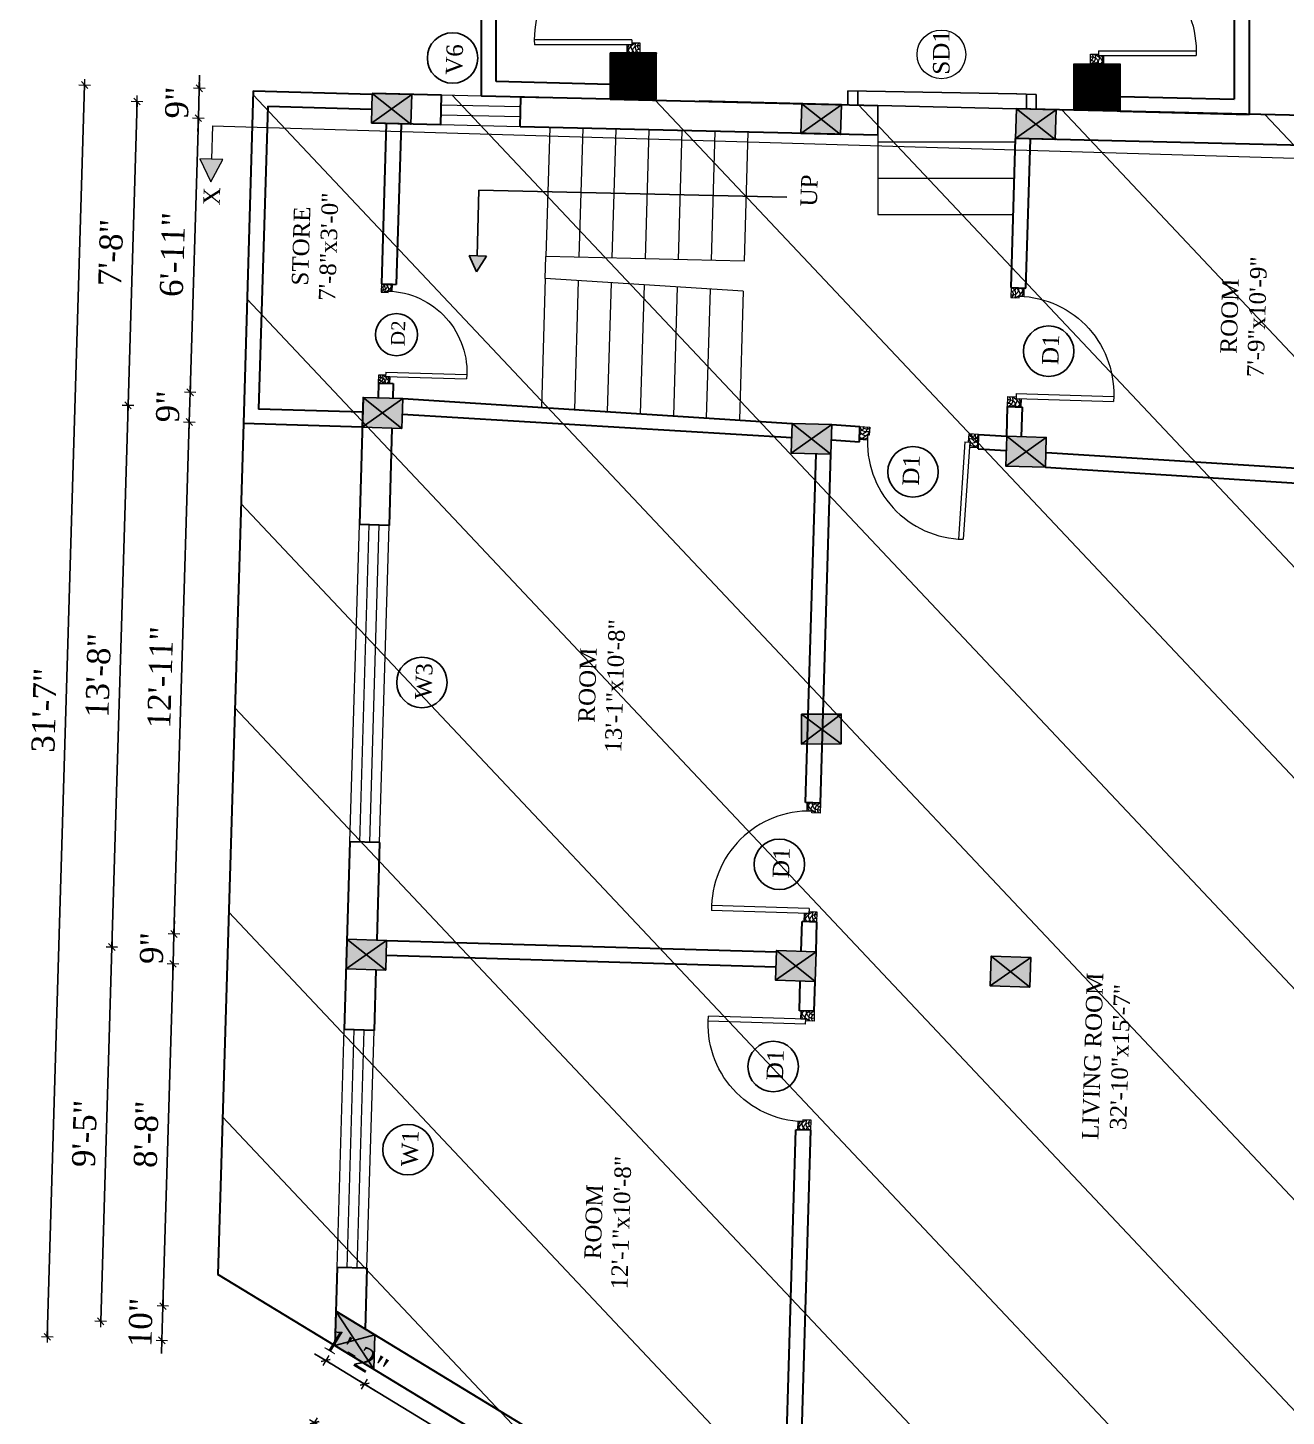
# Model space of a CAD drawing. Header units: inches. Extents: x 4069 to 291496, y -47643 to 12535.
# Drawn here: x 136842.3 to 137223.1, y -18875.2 to -18455 of the extents above; entities that cross this region are included whole.
import ezdxf

# ---------------------------------------------------------------- set-up
doc = ezdxf.new("R2010")
doc.units = ezdxf.units.IN
doc.header["$LTSCALE"] = 5
doc.header["$MEASUREMENT"] = 0
for name, color, linetype, lineweight in [('A-WALL', 7, 'Continuous', 9), ('Dimension', 7, 'Continuous', 18), ('DOOR', 62, 'Continuous', 0), ('Dw', 2, 'Continuous', 18), ('tefriş', 30, 'Continuous', 9)]:
    doc.layers.add(name, color=color, linetype=linetype, lineweight=lineweight)
doc.layers.add('dim line', color=7, linetype='Continuous', lineweight=15, true_color=0xfab2b2)
doc.layers.add('TEXT', color=6, linetype='Continuous')
doc.layers.add('WALL', color=7, linetype='Continuous')
doc.styles.add('ordinary', font='times.ttf')
doc.dimstyles.new('Copy of 96', dxfattribs={"dimtxt": 7, "dimasz": 4, "dimexe": 0.5, "dimexo": 0.5, "dimgap": 3, "dimtad": 1, "dimdec": 1, "dimzin": 11, "dimdsep": 46, "dimlunit": 4, "dimtxsty": 'ordinary', "dimblk": 'OBLIQUE', "dimcen": 0.09, "dimse1": 1, "dimse2": 1, "dimclrt": 6, "dimazin": 0, "dimtfac": 1, "dimtdec": 1, "dimtix": 1, "dimtmove": 2, "dimatfit": 3, "dimldrblk": 'leader', "dimfxl": 0.5, "dimfxlon": 1, "dimtolj": 1, "dimtzin": 0, "dimarcsym": 0})

# ---------------------------------------------------------------- blocks, each defined once
blk = doc.blocks.new('C1a')
at = {"color": 1, "ltscale": 5}
for p, q in [((18657.75, 4625.76), (18648.75, 4625.76)), ((18648.75, 4625.76), (18648.82, 4613.76)), ((18657.82, 4613.76), (18657.75, 4625.76)), ((18648.82, 4613.76), (18657.82, 4613.76))]:
    blk.add_line(p, q, dxfattribs=at)
blk = doc.blocks.new('c2a')
at = {"color": 1, "ltscale": 5}
for p, q in [((18091.63, 4625.76), (18084.82, 4613.76)), ((18101.98, 4625.76), (18091.63, 4625.76)), ((18095.17, 4613.76), (18101.98, 4625.76)), ((18084.82, 4613.76), (18095.17, 4613.76))]:
    blk.add_line(p, q, dxfattribs=at)
blk = doc.blocks.new('A$C27B36B59')
at = {"layer": 'DOOR'}
for p, q in [((0, 4), (0, 0)), ((2.5, 4), (0, 4)), ((0, 0), (3, 0)), ((2.5, 2.5), (2.5, 4)), ((3, 2.5), (2.5, 2.5)), ((3, 0), (3, 2.5))]:
    blk.add_line(p, q, dxfattribs=at)
for centre, radius, start, end in [((-1.4, -0.54), 4.75, 22.1411, 72.838), ((1.34, 2.09), 1.64, 45.138, 144.8948), ((2.21, 0.3), 2.49, 83.3149, 152.658), ((0.13, 0.37), 2.05, 349.4875, 93.6805), ((1.96, -0.47), 2.01, 58.7447, 166.495), ((-0.06, 0.32), 1.13, 343.542, 86.947), ((2.08, -0.4), 1.17, 38.2816, 160.1519)]:
    blk.add_arc(centre, radius, start, end, dxfattribs=at)
blk = doc.blocks.new('D2')
at = {"layer": 'DOOR'}
for p, q in [((74473.95, 24047.59), (74473.95, 24018.09)), ((74473.95, 24047.59), (74475.45, 24047.59)), ((74475.45, 24047.59), (74475.45, 24018.13))]:
    blk.add_line(p, q, dxfattribs=at)
blk.add_arc((74473.95, 24047.59), 29.5, 180, 272.9146, dxfattribs=at)
at = {"layer": 'DOOR', "xscale": -1, "rotation": 180}
blk.add_blockref('A$C27B36B59', (74441.95, 24050.09), dxfattribs=at)
at = {"layer": 'DOOR', "rotation": 180}
blk.add_blockref('A$C27B36B59', (74477.95, 24050.09), dxfattribs=at)
blk = doc.blocks.new('x-x')
at = {"ltscale": 5}
for points in [[(11364.03, -701.52), (11364.03, -694.51), (11357.15, -698.09)], [(11364.03, -1135.52), (11364.03, -1128.51), (11357.15, -1132.09)]]:
    blk.add_hatch(color=256, dxfattribs=at).paths.add_polyline_path(points)
for p, q in [((11364.03, -694.51), (11357.15, -698.09)), ((11364.03, -701.52), (11364.03, -694.51)), ((11357.15, -698.09), (11364.03, -701.52)), ((11374.13, -698.09), (11364.03, -698.09)), ((11374.13, -698.09), (11374.13, -1132.09)), ((11364.03, -1128.51), (11357.15, -1132.09)), ((11364.03, -1135.52), (11364.03, -1128.51)), ((11357.15, -1132.09), (11364.03, -1135.52)), ((11374.13, -1132.09), (11364.03, -1132.09))]:
    blk.add_line(p, q, dxfattribs=at)
at = {"layer": 'A-WALL', "color": 1, "ltscale": 5}
blk.add_line((11374.13, -1120.09), (11374.13, -1132.09), dxfattribs=at)
at = {"layer": 'TEXT', "style": 'ordinary'}
for p in [(11350.08, -700.97), (11350.08, -1134.1)]:
    blk.add_text('X', height=5, dxfattribs=at).set_placement(p)
blk = doc.blocks.new('oblique')
at = {"color": 0, "lineweight": -2}
blk.add_line((0.25, 0.25), (-0.25, -0.25), dxfattribs=at)
at = {"layer": 'dim line', "lineweight": 9}
for p, q in [((-0.4375, 0), (0.4375, 0)), ((0, 0.4375), (0, -0.4375))]:
    blk.add_line(p, q, dxfattribs=at)
blk = doc.blocks.new('*D3898')
at = {"layer": 'A-WALL', "color": 0, "lineweight": -2, "ltscale": 50, "transparency": 16777216}
blk.add_line((137124.07, -18974.81), (136944.25, -18865.48), dxfattribs=at)
at = {"layer": 'Defpoints', "color": 0, "ltscale": 50, "transparency": 16777216}
for p in [(136947.02, -18860.92), (136944.25, -18865.48), (137126.84, -18970.24)]:
    blk.add_point(p, dxfattribs=at)
at = {"layer": 'A-WALL', "color": 0, "lineweight": -2, "ltscale": 50, "transparency": 16777216, "xscale": 4, "yscale": 4, "zscale": 4}
for p, rotation in [((136944.25, -18865.48), 148.7014709249005), ((137124.07, -18974.81), 328.7014709249005)]:
    blk.add_blockref('oblique', p, dxfattribs=dict(at, rotation=rotation))
at = {"layer": 'A-WALL', "color": 6, "ltscale": 50, "transparency": 16777216, "insert": (137037.57, -18914.53), "char_height": 7, "attachment_point": 5, "rotation": 328.7015, "style": 'ordinary'}
blk.add_mtext('\\A1;17\'-6"', dxfattribs=at)
blk = doc.blocks.new('_OBLIQUE')
at = {"color": 0, "linetype": 'ByBlock'}
blk.add_line((-0.5, -0.5), (0.5, 0.5), dxfattribs=at)
blk = doc.blocks.new('leader')
at = {"layer": 'Dimension'}
for p, q in [((0, -4.33), (0, 4.33)), ((-4.42, 0), (4.42, 0))]:
    blk.add_line(p, q, dxfattribs=at)
blk = doc.blocks.new('*D3899')
at = {"layer": 'A-WALL', "color": 0, "lineweight": -2, "ltscale": 50, "transparency": 16777216}
for p, q in [((136932.46, -18858.31), (136929.04, -18856.24)), ((136944.25, -18865.48), (136932.46, -18858.31)), ((136944.25, -18865.48), (136947.67, -18867.56))]:
    blk.add_line(p, q, dxfattribs=at)
at = {"layer": 'Defpoints', "color": 0, "ltscale": 50, "transparency": 16777216}
for p in [(136935.23, -18853.75), (136932.46, -18858.31), (136947.02, -18860.92)]:
    blk.add_point(p, dxfattribs=at)
at = {"layer": 'A-WALL', "color": 0, "lineweight": -2, "ltscale": 50, "transparency": 16777216, "xscale": 4, "yscale": 4, "zscale": 4}
for p, rotation in [((136932.46, -18858.31), 328.7014709249005), ((136944.25, -18865.48), 148.7014709249005)]:
    blk.add_blockref('oblique', p, dxfattribs=dict(at, rotation=rotation))
at = {"layer": 'A-WALL', "color": 6, "ltscale": 50, "transparency": 16777216, "insert": (136941.73, -18856.34), "char_height": 7, "attachment_point": 5, "rotation": 328.7015, "style": 'ordinary'}
blk.add_mtext('\\A1;1\'-2"', dxfattribs=at)
blk = doc.blocks.new('*D3900')
at = {"layer": 'A-WALL', "color": 0, "lineweight": -2, "ltscale": 50, "transparency": 16777216}
blk.add_line((136929.1, -18877.12), (137120.71, -18993.61), dxfattribs=at)
at = {"layer": 'Defpoints', "color": 0, "ltscale": 50, "transparency": 16777216}
for p in [(136941.13, -18857.33), (137132.74, -18973.83), (137120.71, -18993.61)]:
    blk.add_point(p, dxfattribs=at)
at = {"layer": 'A-WALL', "color": 0, "lineweight": -2, "ltscale": 50, "transparency": 16777216, "xscale": 4, "yscale": 4, "zscale": 4}
for p, rotation in [((136929.1, -18877.12), 148.7014709223947), ((137120.71, -18993.61), 328.7014709223947)]:
    blk.add_blockref('oblique', p, dxfattribs=dict(at, rotation=rotation))
at = {"layer": 'A-WALL', "color": 6, "ltscale": 50, "transparency": 16777216, "insert": (137028.31, -18929.76), "char_height": 7, "attachment_point": 5, "rotation": 328.7015, "style": 'ordinary'}
blk.add_mtext('\\A1;18\'-8"', dxfattribs=at)
blk = doc.blocks.new('*D3902')
at = {"layer": 'A-WALL', "color": 0, "lineweight": -2, "ltscale": 50, "transparency": 16777216}
blk.add_line((137246.82, -19089.45), (136914.7, -18887.52), dxfattribs=at)
at = {"layer": 'Defpoints', "color": 0, "ltscale": 50, "transparency": 16777216}
for p in [(136935.23, -18853.75), (136914.7, -18887.52), (137267.35, -19055.67)]:
    blk.add_point(p, dxfattribs=at)
at = {"layer": 'A-WALL', "color": 0, "lineweight": -2, "ltscale": 50, "transparency": 16777216, "xscale": 4, "yscale": 4, "zscale": 4}
for p, rotation in [((136914.7, -18887.52), 148.7014709224015), ((137246.82, -19089.45), 328.7014709224015)]:
    blk.add_blockref('oblique', p, dxfattribs=dict(at, rotation=rotation))
at = {"layer": 'A-WALL', "color": 6, "ltscale": 50, "transparency": 16777216, "insert": (137084.17, -18982.88), "char_height": 7, "attachment_point": 5, "rotation": 328.7015, "style": 'ordinary'}
blk.add_mtext('\\A1;32\'-5"', dxfattribs=at)
blk = doc.blocks.new('*D3903')
at = {"layer": 'A-WALL', "color": 0, "lineweight": -2, "ltscale": 50, "transparency": 16777216}
for p, q in [((136883.19, -18841.84), (136883.31, -18837.84)), ((136882.88, -18852.19), (136883.19, -18841.84)), ((136882.88, -18852.19), (136882.76, -18856.18))]:
    blk.add_line(p, q, dxfattribs=at)
at = {"layer": 'Defpoints', "color": 0, "ltscale": 50, "transparency": 16777216}
for p in [(136883.19, -18841.84), (136935.54, -18843.4), (136935.23, -18853.75)]:
    blk.add_point(p, dxfattribs=at)
at = {"layer": 'A-WALL', "color": 0, "lineweight": -2, "ltscale": 50, "transparency": 16777216, "xscale": 4, "yscale": 4, "zscale": 4}
for p, rotation in [((136883.19, -18841.84), 268.2899854281703), ((136882.88, -18852.19), 88.28998542817033)]:
    blk.add_blockref('oblique', p, dxfattribs=dict(at, rotation=rotation))
at = {"layer": 'A-WALL', "color": 6, "ltscale": 50, "transparency": 16777216, "insert": (136876.48, -18846.82), "char_height": 7, "attachment_point": 5, "rotation": 88.29, "style": 'ordinary'}
blk.add_mtext('\\A1;10"', dxfattribs=at)
blk = doc.blocks.new('*D3904')
at = {"layer": 'A-WALL', "color": 0, "lineweight": -2, "ltscale": 50, "transparency": 16777216}
blk.add_line((136883.19, -18841.84), (136886.28, -18738.24), dxfattribs=at)
at = {"layer": 'Defpoints', "color": 0, "ltscale": 50, "transparency": 16777216}
for p in [(136886.28, -18738.24), (136938.63, -18739.8), (136935.54, -18843.4)]:
    blk.add_point(p, dxfattribs=at)
at = {"layer": 'A-WALL', "color": 0, "lineweight": -2, "ltscale": 50, "transparency": 16777216, "xscale": 4, "yscale": 4, "zscale": 4}
for p, rotation in [((136886.28, -18738.24), 88.28998542889863), ((136883.19, -18841.84), 268.2899854288986)]:
    blk.add_blockref('oblique', p, dxfattribs=dict(at, rotation=rotation))
at = {"layer": 'A-WALL', "color": 6, "ltscale": 50, "transparency": 16777216, "insert": (136878.18, -18789.84), "char_height": 7, "attachment_point": 5, "rotation": 88.29, "style": 'ordinary'}
blk.add_mtext('\\A1;8\'-8"', dxfattribs=at)
blk = doc.blocks.new('*D3905')
at = {"layer": 'A-WALL', "color": 0, "lineweight": -2, "ltscale": 50, "transparency": 16777216}
for p, q in [((136886.55, -18729.24), (136886.67, -18725.24)), ((136886.28, -18738.24), (136886.55, -18729.24)), ((136886.28, -18738.24), (136886.16, -18742.24))]:
    blk.add_line(p, q, dxfattribs=at)
at = {"layer": 'Defpoints', "color": 0, "ltscale": 50, "transparency": 16777216}
for p in [(136886.55, -18729.24), (136938.9, -18730.8), (136938.63, -18739.8)]:
    blk.add_point(p, dxfattribs=at)
at = {"layer": 'A-WALL', "color": 0, "lineweight": -2, "ltscale": 50, "transparency": 16777216, "xscale": 4, "yscale": 4, "zscale": 4}
for p, rotation in [((136886.55, -18729.24), 268.2899854288986), ((136886.28, -18738.24), 88.28998542889862)]:
    blk.add_blockref('oblique', p, dxfattribs=dict(at, rotation=rotation))
at = {"layer": 'A-WALL', "color": 6, "ltscale": 50, "transparency": 16777216, "insert": (136879.85, -18733.54), "char_height": 7, "attachment_point": 5, "rotation": 88.29, "style": 'ordinary'}
blk.add_mtext('\\A1;9"', dxfattribs=at)
blk = doc.blocks.new('*D3906')
at = {"layer": 'A-WALL', "color": 0, "lineweight": -2, "ltscale": 50, "transparency": 16777216}
blk.add_line((136886.55, -18729.24), (136891.18, -18574.31), dxfattribs=at)
at = {"layer": 'Defpoints', "color": 0, "ltscale": 50, "transparency": 16777216}
for p in [(136891.18, -18574.31), (136943.53, -18575.87), (136938.9, -18730.8)]:
    blk.add_point(p, dxfattribs=at)
at = {"layer": 'A-WALL', "color": 0, "lineweight": -2, "ltscale": 50, "transparency": 16777216, "xscale": 4, "yscale": 4, "zscale": 4}
for p, rotation in [((136891.18, -18574.31), 88.28998542889863), ((136886.55, -18729.24), 268.2899854288986)]:
    blk.add_blockref('oblique', p, dxfattribs=dict(at, rotation=rotation))
at = {"layer": 'A-WALL', "color": 6, "ltscale": 50, "transparency": 16777216, "insert": (136882.37, -18651.58), "char_height": 7, "attachment_point": 5, "rotation": 88.29, "style": 'ordinary'}
blk.add_mtext('\\A1;12\'-11"', dxfattribs=at)
blk = doc.blocks.new('*D3907')
at = {"layer": 'A-WALL', "color": 0, "lineweight": -2, "ltscale": 50, "transparency": 16777216}
for p, q in [((136891.45, -18565.31), (136891.57, -18561.32)), ((136891.18, -18574.31), (136891.45, -18565.31)), ((136891.18, -18574.31), (136891.06, -18578.31))]:
    blk.add_line(p, q, dxfattribs=at)
at = {"layer": 'Defpoints', "color": 0, "ltscale": 50, "transparency": 16777216}
for p in [(136891.45, -18565.31), (136943.8, -18566.88), (136943.53, -18575.87)]:
    blk.add_point(p, dxfattribs=at)
at = {"layer": 'A-WALL', "color": 0, "lineweight": -2, "ltscale": 50, "transparency": 16777216, "xscale": 4, "yscale": 4, "zscale": 4}
for p, rotation in [((136891.45, -18565.31), 268.2899854288986), ((136891.18, -18574.31), 88.28998542889862)]:
    blk.add_blockref('oblique', p, dxfattribs=dict(at, rotation=rotation))
at = {"layer": 'A-WALL', "color": 6, "ltscale": 50, "transparency": 16777216, "insert": (136884.74, -18569.62), "char_height": 7, "attachment_point": 5, "rotation": 88.29, "style": 'ordinary'}
blk.add_mtext('\\A1;9"', dxfattribs=at)
blk = doc.blocks.new('*D3908')
at = {"layer": 'A-WALL', "color": 0, "lineweight": -2, "ltscale": 50, "transparency": 16777216}
blk.add_line((136891.45, -18565.31), (136893.92, -18482.35), dxfattribs=at)
at = {"layer": 'Defpoints', "color": 0, "ltscale": 50, "transparency": 16777216}
for p in [(136893.92, -18482.35), (136946.27, -18483.91), (136943.8, -18566.88)]:
    blk.add_point(p, dxfattribs=at)
at = {"layer": 'A-WALL', "color": 0, "lineweight": -2, "ltscale": 50, "transparency": 16777216, "xscale": 4, "yscale": 4, "zscale": 4}
for p, rotation in [((136893.92, -18482.35), 88.28998542889863), ((136891.45, -18565.31), 268.2899854288986)]:
    blk.add_blockref('oblique', p, dxfattribs=dict(at, rotation=rotation))
at = {"layer": 'A-WALL', "color": 6, "ltscale": 50, "transparency": 16777216, "insert": (136886.13, -18523.64), "char_height": 7, "attachment_point": 5, "rotation": 88.29, "style": 'ordinary'}
blk.add_mtext('\\A1;6\'-11"', dxfattribs=at)
blk = doc.blocks.new('*D3909')
at = {"layer": 'A-WALL', "color": 0, "lineweight": -2, "ltscale": 50, "transparency": 16777216}
for p, q in [((136894.19, -18473.35), (136894.31, -18469.36)), ((136893.92, -18482.35), (136894.19, -18473.35)), ((136893.92, -18482.35), (136893.8, -18486.35))]:
    blk.add_line(p, q, dxfattribs=at)
at = {"layer": 'Defpoints', "color": 0, "ltscale": 50, "transparency": 16777216}
for p in [(136894.19, -18473.35), (136946.54, -18474.92), (136946.27, -18483.91)]:
    blk.add_point(p, dxfattribs=at)
at = {"layer": 'A-WALL', "color": 0, "lineweight": -2, "ltscale": 50, "transparency": 16777216, "xscale": 4, "yscale": 4, "zscale": 4}
for p, rotation in [((136894.19, -18473.35), 268.2899854288986), ((136893.92, -18482.35), 88.28998542889862)]:
    blk.add_blockref('oblique', p, dxfattribs=dict(at, rotation=rotation))
at = {"layer": 'A-WALL', "color": 6, "ltscale": 50, "transparency": 16777216, "insert": (136887.49, -18477.66), "char_height": 7, "attachment_point": 5, "rotation": 88.29, "style": 'ordinary'}
blk.add_mtext('\\A1;9"', dxfattribs=at)
blk = doc.blocks.new('*D3910')
at = {"layer": 'A-WALL', "color": 0, "lineweight": -2, "ltscale": 50, "transparency": 16777216}
blk.add_line((136875.39, -18477.3), (136872.64, -18569.25), dxfattribs=at)
at = {"layer": 'Defpoints', "color": 0, "ltscale": 50, "transparency": 16777216}
for p in [(136946.41, -18479.42), (136872.64, -18569.25), (136943.66, -18571.37)]:
    blk.add_point(p, dxfattribs=at)
at = {"layer": 'A-WALL', "color": 0, "lineweight": -2, "ltscale": 50, "transparency": 16777216, "xscale": 4, "yscale": 4, "zscale": 4}
for p, rotation in [((136875.39, -18477.3), 88.28998542811844), ((136872.64, -18569.25), 268.2899854281184)]:
    blk.add_blockref('oblique', p, dxfattribs=dict(at, rotation=rotation))
at = {"layer": 'A-WALL', "color": 6, "ltscale": 50, "transparency": 16777216, "insert": (136867.45, -18523.08), "char_height": 7, "attachment_point": 5, "rotation": 88.29, "style": 'ordinary'}
blk.add_mtext('\\A1;7\'-8"', dxfattribs=at)
blk = doc.blocks.new('*D3911')
at = {"layer": 'A-WALL', "color": 0, "lineweight": -2, "ltscale": 50, "transparency": 16777216}
blk.add_line((136872.64, -18569.25), (136867.75, -18733.18), dxfattribs=at)
at = {"layer": 'Defpoints', "color": 0, "ltscale": 50, "transparency": 16777216}
for p in [(136943.66, -18571.37), (136867.75, -18733.18), (136938.77, -18735.3)]:
    blk.add_point(p, dxfattribs=at)
at = {"layer": 'A-WALL', "color": 0, "lineweight": -2, "ltscale": 50, "transparency": 16777216, "xscale": 4, "yscale": 4, "zscale": 4}
for p, rotation in [((136872.64, -18569.25), 88.2899854288987), ((136867.75, -18733.18), 268.2899854288987)]:
    blk.add_blockref('oblique', p, dxfattribs=dict(at, rotation=rotation))
at = {"layer": 'A-WALL', "color": 6, "ltscale": 50, "transparency": 16777216, "insert": (136863.64, -18651.02), "char_height": 7, "attachment_point": 5, "rotation": 88.29, "style": 'ordinary'}
blk.add_mtext('\\A1;13\'-8"', dxfattribs=at)
blk = doc.blocks.new('*D3912')
at = {"layer": 'A-WALL', "color": 0, "lineweight": -2, "ltscale": 50, "transparency": 16777216}
blk.add_line((136867.75, -18733.18), (136864.37, -18846.46), dxfattribs=at)
at = {"layer": 'Defpoints', "color": 0, "ltscale": 50, "transparency": 16777216}
for p in [(136938.77, -18735.3), (136864.37, -18846.46), (136935.39, -18848.58)]:
    blk.add_point(p, dxfattribs=at)
at = {"layer": 'A-WALL', "color": 0, "lineweight": -2, "ltscale": 50, "transparency": 16777216, "xscale": 4, "yscale": 4, "zscale": 4}
for p, rotation in [((136867.75, -18733.18), 88.2899854288987), ((136864.37, -18846.46), 268.2899854288987)]:
    blk.add_blockref('oblique', p, dxfattribs=dict(at, rotation=rotation))
at = {"layer": 'A-WALL', "color": 6, "ltscale": 50, "transparency": 16777216, "insert": (136859.49, -18789.62), "char_height": 7, "attachment_point": 5, "rotation": 88.29, "style": 'ordinary'}
blk.add_mtext('\\A1;9\'-5"', dxfattribs=at)
blk = doc.blocks.new('*D3913')
at = {"layer": 'A-WALL', "color": 0, "lineweight": -2, "ltscale": 50, "transparency": 16777216}
blk.add_line((136848.2, -18851.15), (136859.51, -18472.32), dxfattribs=at)
at = {"layer": 'Defpoints', "color": 0, "ltscale": 50, "transparency": 16777216}
for p in [(136859.51, -18472.32), (136946.54, -18474.92), (136935.23, -18853.75)]:
    blk.add_point(p, dxfattribs=at)
at = {"layer": 'A-WALL', "color": 0, "lineweight": -2, "ltscale": 50, "transparency": 16777216, "xscale": 4, "yscale": 4, "zscale": 4}
for p, rotation in [((136859.51, -18472.32), 88.28998542889875), ((136848.2, -18851.15), 268.2899854288987)]:
    blk.add_blockref('oblique', p, dxfattribs=dict(at, rotation=rotation))
at = {"layer": 'A-WALL', "color": 6, "ltscale": 50, "transparency": 16777216, "insert": (136847.29, -18661.54), "char_height": 7, "attachment_point": 5, "rotation": 88.29, "style": 'ordinary'}
blk.add_mtext('\\A1;31\'-7"', dxfattribs=at)

msp = doc.modelspace()

# ---------------------------------------------------------------- hatches: boundary and pattern name
at = {"layer": 'A-WALL', "ltscale": 5}
h = msp.add_hatch(dxfattribs=at)
h.set_pattern_fill('ANSI31', color=256, angle=450)
h.set_pattern_definition([(135, (138671.29985, -42898.70296), (-0.08838834765, -0.08838834765), [])])
h.paths.add_polyline_path([(137032.57871, -18476.62495), (137032.57871, -18462.62495), (137018.57871, -18462.62495), (137018.57871, -18476.62495)])
h = msp.add_hatch(dxfattribs=at)
h.set_pattern_fill('ANSI31', color=256, angle=450)
h.set_pattern_definition([(135, (138662.58218, -43011.64868), (-0.08838834765, -0.08838834765), [])])
h.paths.add_polyline_path([(137158.86104, -18479.94955), (137172.86104, -18479.94955), (137172.86104, -18465.94955), (137158.86104, -18465.94955)])
at = {"layer": 'WALL', "linetype": 'ByBlock', "ltscale": 5, "true_color": 0xf8991e}
h = msp.add_hatch(dxfattribs=at)
h.set_pattern_fill('ANSI31', color=30, scale=350, angle=448.2899854)
h.set_pattern_definition([(133.29, (134441.473, -27083.906), (-31.8453, -29.99899), [])])
h.paths.add_polyline_path([(137302.72795, -19077.17728), (136899.85762, -18832.24245), (136910.55405, -18473.95409), (137320.44341, -18483.77894)])
h = msp.add_hatch(color=30, dxfattribs=at)
h.dxf.hatch_style = 1
h.paths.add_polyline_path([(136958.53818, -18475.20203), (136952.40547, -18479.55795), (136958.26961, -18484.19819)])
h.paths.add_polyline_path([(136958.53818, -18475.20203), (136946.54132, -18474.91771), (136952.40547, -18479.55795)])
h.paths.add_polyline_path([(136946.54132, -18474.91771), (136946.27275, -18483.91387), (136952.40547, -18479.55795)])
h.paths.add_polyline_path([(136952.40547, -18479.55795), (136946.27275, -18483.91387), (136958.26961, -18484.19819)])
h = msp.add_hatch(color=30, dxfattribs=at)
h.dxf.hatch_style = 1
h.paths.add_polyline_path([(137088.50415, -18478.28213), (137082.37143, -18482.63806), (137088.23557, -18487.2783)])
h.paths.add_polyline_path([(137088.50415, -18478.28213), (137076.50729, -18477.99782), (137082.37143, -18482.63806)])
h.paths.add_polyline_path([(137076.50729, -18477.99782), (137076.23872, -18486.99398), (137082.37143, -18482.63806)])
h.paths.add_polyline_path([(137082.37143, -18482.63806), (137076.23872, -18486.99398), (137088.23557, -18487.2783)])
h = msp.add_hatch(color=30, dxfattribs=at)
h.dxf.hatch_style = 1
h.paths.add_polyline_path([(137153.48713, -18479.82219), (137147.35441, -18484.17811), (137153.21856, -18488.81835)])
h.paths.add_polyline_path([(137153.48713, -18479.82219), (137141.49027, -18479.53787), (137147.35441, -18484.17811)])
h.paths.add_polyline_path([(137141.49027, -18479.53787), (137141.2217, -18488.53403), (137147.35441, -18484.17811)])
h.paths.add_polyline_path([(137147.35441, -18484.17811), (137141.2217, -18488.53403), (137153.21856, -18488.81835)])
at = {"layer": 'WALL', "linetype": 'ByBlock', "ltscale": 5}
msp.add_hatch(color=2, dxfattribs=at).paths.add_polyline_path([(136978.11099, -18528.85112), (136975.85454, -18523.92044), (136981.10044, -18524.07705)])
at = {"layer": 'WALL', "linetype": 'ByBlock', "ltscale": 5, "true_color": 0xf8991e}
h = msp.add_hatch(color=30, dxfattribs=at)
h.dxf.hatch_style = 1
h.paths.add_polyline_path([(136949.659, -18571.55386), (136955.52204, -18576.23091), (136955.79061, -18567.23491)])
h.paths.add_polyline_path([(136955.79061, -18567.23491), (136943.79595, -18566.87682), (136949.659, -18571.55386)])
h.paths.add_polyline_path([(136949.659, -18571.55386), (136943.79595, -18566.87682), (136943.52738, -18575.87281)])
h.paths.add_polyline_path([(136943.52738, -18575.87281), (136955.52204, -18576.23091), (136949.659, -18571.55386)])
h = msp.add_hatch(color=30, dxfattribs=at)
h.dxf.hatch_style = 1
h.paths.add_polyline_path([(137079.48304, -18579.3877), (137085.34609, -18584.06474), (137085.61466, -18575.06875)])
h.paths.add_polyline_path([(137085.61466, -18575.06875), (137073.62, -18574.71066), (137079.48304, -18579.3877)])
h.paths.add_polyline_path([(137079.48304, -18579.3877), (137073.62, -18574.71066), (137073.35143, -18583.70665)])
h.paths.add_polyline_path([(137073.35143, -18583.70665), (137085.34609, -18584.06474), (137079.48304, -18579.3877)])
h = msp.add_hatch(color=30, dxfattribs=at)
h.dxf.hatch_style = 1
h.paths.add_polyline_path([(137144.39507, -18583.30462), (137150.25811, -18587.98166), (137150.52668, -18578.98566)])
h.paths.add_polyline_path([(137150.52668, -18578.98566), (137138.53202, -18578.62757), (137144.39507, -18583.30462)])
h.paths.add_polyline_path([(137144.39507, -18583.30462), (137138.53202, -18578.62757), (137138.26345, -18587.62357)])
h.paths.add_polyline_path([(137138.26345, -18587.62357), (137150.25811, -18587.98166), (137144.39507, -18583.30462)])
h = msp.add_hatch(color=30, dxfattribs=at)
h.dxf.hatch_style = 1
h.paths.add_polyline_path([(137088.45283, -18662.69066), (137082.45283, -18667.22765), (137088.45283, -18671.69083)])
h.paths.add_polyline_path([(137088.45283, -18662.69066), (137076.45283, -18662.76446), (137082.45283, -18667.22765)])
h.paths.add_polyline_path([(137076.45283, -18662.76446), (137076.45283, -18671.76463), (137082.45283, -18667.22765)])
h.paths.add_polyline_path([(137082.45283, -18667.22765), (137076.45283, -18671.76463), (137088.45283, -18671.69083)])
h = msp.add_hatch(color=30, dxfattribs=at)
h.dxf.hatch_style = 1
h.paths.add_polyline_path([(136944.76508, -18735.48083), (136950.62812, -18740.15787), (136950.89669, -18731.16188)])
h.paths.add_polyline_path([(136950.89669, -18731.16188), (136938.90204, -18730.80379), (136944.76508, -18735.48083)])
h.paths.add_polyline_path([(136944.76508, -18735.48083), (136938.90204, -18730.80379), (136938.63347, -18739.79978)])
h.paths.add_polyline_path([(136938.63347, -18739.79978), (136950.62812, -18740.15787), (136944.76508, -18735.48083)])
h = msp.add_hatch(color=30, dxfattribs=at)
h.dxf.hatch_style = 1
h.paths.add_polyline_path([(137074.72002, -18738.93011), (137080.58307, -18743.60715), (137080.85164, -18734.61116)])
h.paths.add_polyline_path([(137080.85164, -18734.61116), (137068.85698, -18734.25307), (137074.72002, -18738.93011)])
h.paths.add_polyline_path([(137074.72002, -18738.93011), (137068.85698, -18734.25307), (137068.58841, -18743.24906)])
h.paths.add_polyline_path([(137068.58841, -18743.24906), (137080.58307, -18743.60715), (137074.72002, -18738.93011)])
h = msp.add_hatch(color=30, dxfattribs=at)
h.dxf.hatch_style = 1
h.paths.add_polyline_path([(137139.6975, -18740.65475), (137145.56054, -18745.3318), (137145.82911, -18736.3358)])
h.paths.add_polyline_path([(137145.82911, -18736.3358), (137133.83445, -18735.97771), (137139.6975, -18740.65475)])
h.paths.add_polyline_path([(137139.6975, -18740.65475), (137133.83445, -18735.97771), (137133.56588, -18744.97371)])
h.paths.add_polyline_path([(137133.56588, -18744.97371), (137145.56054, -18745.3318), (137139.6975, -18740.65475)])
h = msp.add_hatch(color=30, dxfattribs=at)
h.dxf.hatch_style = 1
h.paths.add_polyline_path([(136941.28169, -18852.16081), (136947.33177, -18850.5727), (136935.54045, -18843.40387)])
h.paths.add_polyline_path([(136941.28169, -18852.16081), (136935.54045, -18843.40387), (136935.2316, -18853.74892)])
h.paths.add_polyline_path([(136935.2316, -18853.74892), (136947.02293, -18860.91775), (136941.28169, -18852.16081)])
h.paths.add_polyline_path([(136941.28169, -18852.16081), (136947.02293, -18860.91775), (136947.33177, -18850.5727)])

# ---------------------------------------------------------------- linework, layer by layer
at = {"color": 1, "ltscale": 5}
for p, q in [((136958.53818, -18475.20203), (136946.27275, -18483.91387)), ((136958.26961, -18484.19819), (136946.54132, -18474.91771)), ((137088.50415, -18478.28213), (137076.23872, -18486.99398)), ((137088.23557, -18487.2783), (137076.50729, -18477.99782)), ((137153.48713, -18479.82219), (137141.2217, -18488.53403)), ((137141.49027, -18479.53787), (137153.21856, -18488.81835)), ((136955.79061, -18567.23491), (136943.52738, -18575.87281)), ((136955.52204, -18576.23091), (136943.79595, -18566.87682)), ((137007.72535, -18570.19418), (137007.70414, -18570.52859)), ((137085.61466, -18575.06875), (137073.35143, -18583.70665)), ((137085.34609, -18584.06474), (137073.62, -18574.71066)), ((137150.52668, -18578.98566), (137138.26345, -18587.62357)), ((137150.25811, -18587.98166), (137138.53202, -18578.62757)), ((137088.45283, -18662.69066), (137076.45283, -18671.76463)), ((137088.45283, -18671.69083), (137076.45283, -18662.76446)), ((136950.89669, -18731.16188), (136938.63347, -18739.79978)), ((136950.62812, -18740.15787), (136938.90204, -18730.80379)), ((137080.85164, -18734.61116), (137068.58841, -18743.24906)), ((137080.58307, -18743.60715), (137068.85698, -18734.25307)), ((137145.82911, -18736.3358), (137133.56588, -18744.97371)), ((137145.56054, -18745.3318), (137133.83445, -18735.97771)), ((136947.02293, -18860.91775), (136935.54045, -18843.40387)), ((136935.2316, -18853.74892), (136947.33177, -18850.5727))]:
    msp.add_line(p, q, dxfattribs=at)
at = {"layer": 'A-WALL', "lineweight": 30}
for p, q in [((137207.36104, -18140.81361), (137207.36104, -18476.5977)), ((137211.86104, -18138.36368), (137211.86104, -18481.20561)), ((136984.07871, -18471.30606), (136984.07871, -18390.23868)), ((136979.57871, -18475.70067), (136979.57871, -18394.73868)), ((137018.57871, -18462.62495), (137018.57871, -18476.62495)), ((136910.55075, -18474.06476), (136907.54342, -18574.79854)), ((136910.55075, -18474.06476), (136946.53472, -18475.13903)), ((137018.57871, -18472.12368), (136984.07871, -18471.30606)), ((136967.53583, -18475.41526), (136946.54132, -18474.91771)), ((136967.26725, -18484.41143), (136967.53583, -18475.41526)), ((137018.57871, -18476.62495), (136979.57871, -18475.70067)), ((136991.26097, -18484.98006), (136991.52954, -18475.9839)), ((137000.57871, -18476.19836), (136991.52954, -18475.9839)), ((137018.57871, -18476.62495), (137099.49027, -18478.5425)), ((137088.50415, -18478.28213), (137045.51427, -18477.2633)), ((137172.86104, -18475.78007), (137207.36104, -18476.5977)), ((136914.91446, -18478.69704), (136912.1757, -18570.43483)), ((136914.91446, -18478.69704), (136946.40043, -18479.63703)), ((137320.44341, -18483.77894), (137141.49027, -18479.53787)), ((137172.86104, -18480.28134), (137211.86104, -18481.20561)), ((136967.26725, -18484.41143), (136946.27275, -18483.91387)), ((136950.7724, -18483.99282), (136949.32346, -18532.52647)), ((136955.27039, -18484.12711), (136953.82146, -18532.66075)), ((137099.49027, -18487.54503), (136991.26097, -18484.98006)), ((137139.87487, -18533.64761), (137141.2217, -18488.53403)), ((137284.18426, -18491.92215), (137141.2217, -18488.53403)), ((137144.37286, -18533.7819), (137145.71969, -18488.66832)), ((136949.32346, -18532.52647), (136953.82146, -18532.66075)), ((137139.87487, -18533.64761), (137144.37286, -18533.7819)), ((136948.42823, -18562.51311), (136948.29395, -18567.01111)), ((136948.42823, -18562.51311), (136952.92623, -18562.64739)), ((136952.92623, -18562.64739), (136952.79195, -18567.14539)), ((136943.66167, -18571.37482), (136912.1757, -18570.43483)), ((136943.79595, -18566.87682), (136942.64708, -18605.35968)), ((136955.79061, -18567.23491), (137073.62, -18574.71066)), ((137138.53202, -18578.62757), (137138.80059, -18569.63158)), ((137138.80059, -18569.63158), (137143.29859, -18569.76587)), ((137143.03002, -18578.76186), (137143.29859, -18569.76587)), ((136907.54342, -18574.79854), (136899.85762, -18832.24245)), ((136943.52738, -18575.87281), (136907.54342, -18574.79854)), ((136955.65088, -18571.91543), (137073.49116, -18579.02614)), ((137085.61466, -18575.06875), (137094.1014, -18575.6395)), ((136952.52338, -18576.14138), (136951.64307, -18605.62824)), ((137093.96342, -18580.26147), (137094.1014, -18575.6395)), ((137129.91469, -18582.43084), (137130.04528, -18578.05682)), ((137130.04528, -18578.05682), (137138.53202, -18578.62757)), ((137085.47492, -18579.74926), (137093.96342, -18580.26147)), ((137129.91469, -18582.43084), (137138.40319, -18582.94305)), ((137150.54293, -18583.49068), (137269.37096, -18591.02668)), ((137077.69648, -18689.49692), (137080.84809, -18583.93046)), ((137082.19448, -18689.6312), (137085.34609, -18584.06474)), ((137150.25811, -18587.98166), (137269.08615, -18595.51766)), ((136951.64307, -18605.62824), (136942.64708, -18605.35968)), ((137082.19448, -18689.6312), (137077.69648, -18689.49692)), ((136939.78234, -18701.31692), (136938.08498, -18758.17188)), ((136948.77834, -18701.58549), (136939.78234, -18701.31692)), ((136948.77834, -18701.58549), (136947.89803, -18731.07235)), ((137076.35364, -18734.47688), (137076.62221, -18725.48089)), ((137081.12021, -18725.61517), (137076.62221, -18725.48089)), ((137080.85164, -18734.61116), (137081.12021, -18725.61517)), ((136950.89669, -18731.16188), (137068.84414, -18734.68311)), ((136950.76241, -18735.65987), (137068.70986, -18739.18111)), ((136947.62946, -18740.06835), (136947.08097, -18758.44045)), ((137075.8165, -18752.46886), (137076.08507, -18743.47287)), ((137080.3145, -18752.60315), (137080.58307, -18743.60715)), ((137080.3145, -18752.60315), (137075.8165, -18752.46886)), ((136947.08097, -18758.44045), (136938.08498, -18758.17188)), ((137071.89685, -18883.76171), (137074.74223, -18788.45283)), ((137079.24023, -18788.58711), (137074.74223, -18788.45283)), ((137076.39485, -18883.89599), (137079.24023, -18788.58711)), ((136935.93643, -18830.13982), (136935.2316, -18853.74892)), ((136944.93243, -18830.40839), (136935.93643, -18830.13982)), ((136944.93243, -18830.40839), (136944.38394, -18848.78049)), ((137302.72795, -19077.17728), (136899.85762, -18832.24245)), ((137063.27982, -18921.06614), (136935.54045, -18843.40387))]:
    msp.add_line(p, q, dxfattribs=at)
at = {"layer": 'A-WALL', "ltscale": 5}
for p, q in [((137099.49027, -18487.54503), (137099.49027, -18478.5425)), ((137099.49027, -18478.5425), (137099.49027, -18511.5425)), ((137099.49027, -18489.5425), (137141.19159, -18489.5425)), ((137099.49027, -18500.5425), (137140.86319, -18500.5425)), ((137099.49027, -18511.5425), (137140.5348, -18511.5425))]:
    msp.add_line(p, q, dxfattribs=at)
for points in [[(137032.57871, -18476.62495), (137032.57871, -18462.62495), (137018.57871, -18462.62495), (137018.57871, -18476.62495)], [(137158.86104, -18479.94955), (137158.86104, -18465.94955), (137172.86104, -18465.94955), (137172.86104, -18479.94955)]]:
    msp.add_lwpolyline(points, close=True, dxfattribs=at)
msp.add_circle((137118.78159, -18463.07085), 7.38406, dxfattribs=at)
at = {"layer": 'Dw', "color": 3}
for p, q in [((136991.43079, -18478.9824), (136967.43708, -18478.41377)), ((136991.50187, -18475.98324), (136967.50816, -18475.41461)), ((136991.35972, -18481.98156), (136967.366, -18481.41292)), ((136991.28864, -18484.98072), (136967.29492, -18484.41208)), ((136939.78234, -18701.31692), (136942.64708, -18605.35968)), ((136942.78101, -18701.40645), (136945.64574, -18605.4492)), ((136945.77967, -18701.49597), (136948.6444, -18605.53872)), ((136948.77834, -18701.58549), (136951.64307, -18605.62824)), ((136935.93643, -18830.13982), (136938.08498, -18758.17188)), ((136938.9351, -18830.22934), (136941.08365, -18758.26141)), ((136941.93376, -18830.31886), (136944.08231, -18758.35093)), ((136944.93243, -18830.40839), (136947.08097, -18758.44045))]:
    msp.add_line(p, q, dxfattribs=at)
at = {"layer": 'tefriş', "ltscale": 5}
for p, q in [((137000.25854, -18485.1933), (136999.09474, -18524.17593)), ((137010.25857, -18485.43029), (137009.09477, -18524.41292)), ((137020.25557, -18485.66721), (137019.09177, -18524.64985)), ((137030.25068, -18485.90409), (137029.08689, -18524.88672)), ((137040.24958, -18486.14106), (137039.08578, -18525.12369)), ((137050.24658, -18486.37798), (137049.08278, -18525.36061)), ((137060.24359, -18486.6149), (137059.07979, -18525.59754)), ((136998.89361, -18530.91313), (136999.09474, -18524.17593)), ((137059.07979, -18525.59754), (136999.09474, -18524.17593)), ((136998.89361, -18530.91313), (136997.72981, -18569.89577)), ((137058.80686, -18534.71436), (136998.89361, -18530.91313)), ((137008.86793, -18531.54596), (137007.70414, -18570.52859)), ((137018.84226, -18532.17879), (137017.67847, -18571.16142)), ((137028.81659, -18532.81161), (137027.6528, -18571.79424)), ((137038.83577, -18533.44728), (137037.67197, -18572.42992)), ((137048.76525, -18534.07727), (137047.60146, -18573.0599)), ((137058.80686, -18534.71436), (137057.64306, -18573.69699))]:
    msp.add_line(p, q, dxfattribs=at)
at = {"layer": 'TEXT'}
for centre, radius in [((136970.861, -18464.17051), 7.64038), ((136953.87882, -18547.86461), 6.36673), ((137151.22564, -18552.87944), 7.64038), ((137110.17189, -18589.38844), 7.64038), ((136961.57928, -18653.11282), 7.64038), ((137069.71664, -18708.15164), 7.64038), ((137067.88945, -18769.35529), 7.64038), ((136957.35787, -18794.51346), 7.64038)]:
    msp.add_circle(centre, radius, dxfattribs=at)
at = {"layer": 'WALL', "color": 2, "linetype": 'ByBlock'}
for p, q in [((137141.59689, -18475.03913), (137090.49027, -18474.04168)), ((137090.49027, -18478.3292), (137090.49027, -18474.04168)), ((137093.49027, -18478.4003), (137093.49027, -18474.10023)), ((137141.49027, -18479.53787), (137099.49027, -18478.5425)), ((137141.49027, -18475.03661), (137147.49027, -18475.1788)), ((137144.49027, -18479.60897), (137144.49027, -18475.10771)), ((137147.49027, -18479.68007), (137147.49027, -18475.16581))]:
    msp.add_line(p, q, dxfattribs=at)
at = {"layer": 'WALL', "color": 2, "linetype": 'ByBlock', "ltscale": 5}
for p, q in [((136978.25605, -18523.99214), (136978.8472, -18504.19097)), ((137072.00904, -18506.27947), (136978.8472, -18504.19097)), ((136978.11099, -18528.85112), (136975.85454, -18523.92044)), ((136975.85454, -18523.92044), (136981.10044, -18524.07705)), ((136981.10044, -18524.07705), (136978.11099, -18528.85112))]:
    msp.add_line(p, q, dxfattribs=at)
for points in [[(136946.27275, -18483.91387), (136958.26961, -18484.19819), (136958.53818, -18475.20203), (136946.54132, -18474.91771)], [(137076.23872, -18486.99398), (137088.23557, -18487.2783), (137088.50415, -18478.28213), (137076.50729, -18477.99782)], [(137141.2217, -18488.53403), (137153.21856, -18488.81835), (137153.48713, -18479.82219), (137141.49027, -18479.53787)], [(136955.52204, -18576.23091), (136955.79061, -18567.23491), (136943.79595, -18566.87682), (136943.52738, -18575.87281)], [(137085.34609, -18584.06474), (137085.61466, -18575.06875), (137073.62, -18574.71066), (137073.35143, -18583.70665)], [(137150.25811, -18587.98166), (137150.52668, -18578.98566), (137138.53202, -18578.62757), (137138.26345, -18587.62357)], [(137076.45283, -18671.76463), (137088.45283, -18671.69083), (137088.45283, -18662.69066), (137076.45283, -18662.76446)], [(136950.62812, -18740.15787), (136950.89669, -18731.16188), (136938.90204, -18730.80379), (136938.63347, -18739.79978)], [(137080.58307, -18743.60715), (137080.85164, -18734.61116), (137068.85698, -18734.25307), (137068.58841, -18743.24906)], [(137145.56054, -18745.3318), (137145.82911, -18736.3358), (137133.83445, -18735.97771), (137133.56588, -18744.97371)], [(136947.02293, -18860.91775), (136947.33177, -18850.5727), (136935.54045, -18843.40387), (136935.2316, -18853.74892)]]:
    msp.add_lwpolyline(points, close=True, dxfattribs=at)

# ---------------------------------------------------------------- block references
at = {"layer": 'A-WALL', "color": 1, "rotation": 88.28998542812889}
msp.add_blockref('x-x', (135861.03329, -29832.92103), dxfattribs=at)
at = {"layer": 'WALL', "color": 2, "linetype": 'ByBlock'}
for p, rotation in [((112977.49079, 56015.32628), 270), ((61206.164, -37576.3777), 356.152491629823), ((115264.23588, 56436.84558), 268.2899854281289)]:
    msp.add_blockref('D2', p, dxfattribs=dict(at, rotation=rotation))
at = {"layer": 'WALL', "color": 2, "linetype": 'ByBlock', "xscale": -1}
for p, rotation in [((161213.94895, 56012.00168), 89.99999999981678), ((163400.67114, 55157.47403), 88.28998542812892), ((110818.44395, -92479.70876), 268.2899854281289)]:
    msp.add_blockref('D2', p, dxfattribs=dict(at, rotation=rotation))
at = {"layer": 'WALL', "color": 2, "linetype": 'ByBlock', "ltscale": 5}
for name, p, rotation in [('C1a', (141013.47554, -37262.39114), 88.28998542812889), ('C1a', (141143.4415, -37265.47124), 88.28998542815778), ('C1a', (141208.42449, -37267.0113), 88.28998542812889), ('C1a', (141702.21201, -37320.50987), 89.99999999999999), ('c2a', (141019.05915, -37075.36204), 88.28998542812889)]:
    msp.add_blockref(name, p, dxfattribs=dict(at, rotation=rotation))
at = {"layer": 'WALL', "color": 2, "linetype": 'ByBlock', "xscale": -0.8332999999984168, "yscale": 0.8333000000000083, "zscale": 0.8333, "rotation": 88.28998542812892}
msp.add_blockref('D2', (158832.44496, 42874.284), dxfattribs=at)

# ---------------------------------------------------------------- texts
at = {"layer": 'TEXT', "style": 'ordinary'}
for s, height, rotation, p in [('SD1', 5, 90, (137121.22571, -18469.18837)), ('V6', 5, 88.2903735, (136973.77357, -18469.2927)), ('UP', 5, 88.2895973, (137081.08202, -18509.1597)), ('D2', 4.1665, 88.2895973, (136956.32906, -18551.35415)), ('D1', 5, 88.2903735, (137154.16455, -18557.11904)), ('D1', 5, 88.2895973, (137111.97226, -18593.59408)), ('W3', 5, 88.2903735, (136964.49185, -18658.23501)), ('D1', 5, 88.2903735, (137072.65555, -18712.39125)), ('D1', 5, 88.2895973, (137070.82986, -18773.5429)), ('W1', 5, 88.2903735, (136960.27044, -18799.63565))]:
    msp.add_text(s, height=height, rotation=rotation, dxfattribs=at).set_placement(p)
at = {"layer": 'TEXT', "char_height": 5, "attachment_point": 8, "rotation": 88.2895973, "style": 'ordinary'}
for s, insert in [('STORE\\P7\'-8"x3\'-0"', (136935.90108, -18521.36044)), ('ROOM\\P7\'-9"x10\'-9"', (137216.85687, -18542.57605)), ('ROOM\\P13\'-1"x10\'-8"', (137022.57119, -18654.25551)), ('LIVING ROOM\\P32\'-10"x15\'-7"', (137175.43216, -18766.5488)), ('ROOM\\P12\'-1"x10\'-8"', (137024.44979, -18816.65434))]:
    msp.add_mtext_dynamic_manual_height_columns(s, width=101.5687276, gutter_width=1720.71691, heights=[0], dxfattribs=dict(at, insert=insert))

# ---------------------------------------------------------------- dimensions: what is measured, and where the dimension line sits
at = {"layer": 'A-WALL', "ltscale": 50}
for base, p1, p2, angle, picture, middle in [((136894.19221, -18473.35486), (136946.27275, -18483.91387), (136946.54132, -18474.91771), 268.2899854, '*D3909', (136887.49019, -18477.65687)), ((136859.51427, -18472.31958), (136935.2316, -18853.74892), (136946.54132, -18474.91771), 88.2899854, '*D3913', (136847.29168, -18661.53911)), ((136893.92363, -18482.35103), (136943.79595, -18566.87682), (136946.27275, -18483.91387), 268.2899854, '*D3908', (136886.12759, -18523.63673)), ((136891.44684, -18565.31398), (136943.52738, -18575.87281), (136943.79595, -18566.87682), 268.2899854, '*D3907', (136884.74482, -18569.6159)), ((136867.75062, -18733.18162), (136943.66167, -18571.37482), (136938.76775, -18735.30178), 88.2899854, '*D3911', (136863.63994, -18651.02236)), ((136891.17827, -18574.30997), (136938.90204, -18730.80379), (136943.52738, -18575.87281), 268.2899854, '*D3906', (136882.36849, -18651.58149)), ((136886.55292, -18729.24094), (136938.63347, -18739.79978), (136938.90204, -18730.80379), 268.2899854, '*D3905', (136879.85091, -18733.54286)), ((136864.36889, -18846.45624), (136938.76775, -18735.30178), (136935.38602, -18848.5764), 88.2899854, '*D3912', (136859.49203, -18789.62285)), ((136886.28435, -18738.23693), (136935.54045, -18843.40387), (136938.63347, -18739.79978), 268.2899854, '*D3904', (136878.1802, -18789.84321)), ((136932.45649, -18858.31345), (136947.02293, -18860.91775), (136935.2316, -18853.74892), 328.7014709, '*D3899', (136941.72888, -18856.34379)), ((136944.24782, -18865.48227), (137126.84066, -18970.24232), (136947.02293, -18860.91775), 328.7014709, '*D3898', (137037.57012, -18914.53011))]:
    dim = msp.add_linear_dim(base=base, p1=p1, p2=p2, angle=angle, dimstyle='Copy of 96', override={"dimdec": 0, "dimblk": 'oblique', "dimtdec": 0, "dimarcsym": 1}, dxfattribs=at)
    dim.commit()
    dim.dimension.update_dxf_attribs({"geometry": picture, "text_midpoint": middle})
for p1, p2, distance, picture, middle in [((136946.40704, -18479.41579), (136943.66167, -18571.37482), -71.04877, '*D3910', (136867.44949, -18523.07907)), ((136935.2316, -18853.74892), (136935.54045, -18843.40387), 52.37244, '*D3903', (136876.47927, -18846.81778)), ((137267.35397, -19055.67081), (136935.2316, -18853.74892), 39.52759, '*D3902', (137084.16651, -18982.87928)), ((136941.12727, -18857.33334), (137132.73632, -18973.82673), -23.15088, '*D3900', (137028.31317, -18929.756))]:
    dim = msp.add_aligned_dim(p1=p1, p2=p2, distance=distance, dimstyle='Copy of 96', override={"dimdec": 0, "dimblk": 'oblique', "dimtdec": 0, "dimarcsym": 1}, dxfattribs=at)
    dim.commit()
    dim.dimension.update_dxf_attribs({"geometry": picture, "text_midpoint": middle})

doc.saveas('drawing.dxf')
